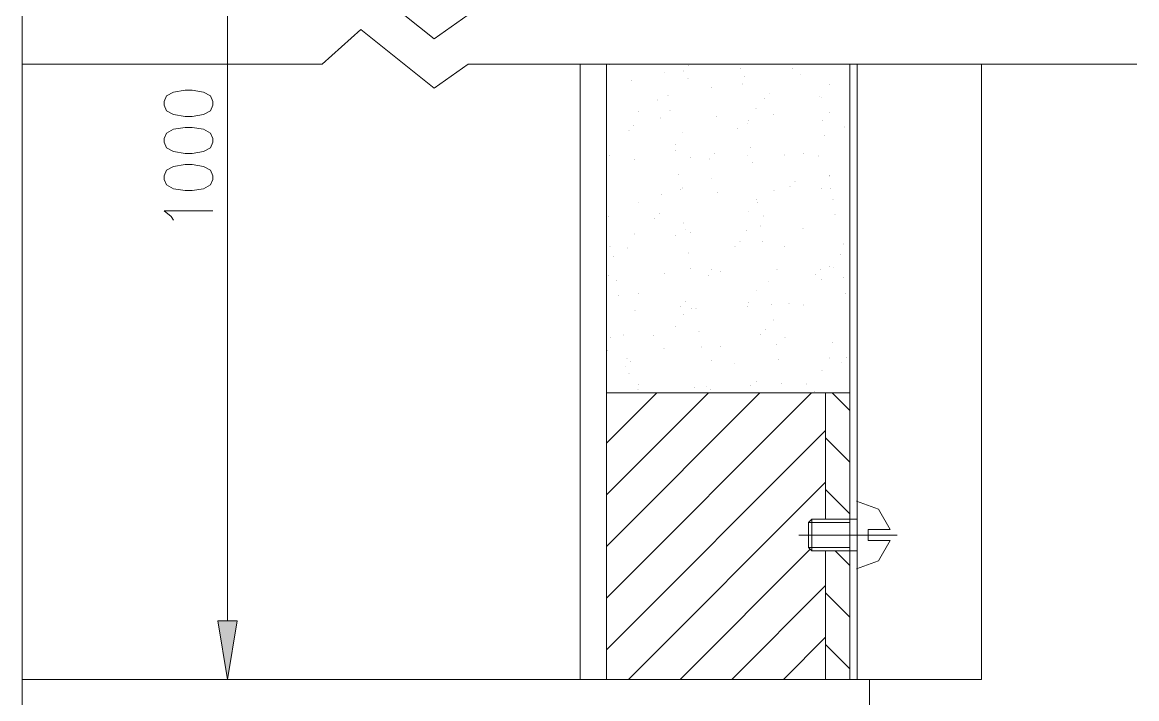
# Model space of a CAD drawing. Header units: millimetres. Extents: x 0 to 414, y 0 to 292.
# Drawn here: x 62.6 to 107.67, y 63.87 to 91.22 of the extents above; entities that cross this region are included whole.
import ezdxf

# ---------------------------------------------------------------- set-up
doc = ezdxf.new("R2010")
doc.units = ezdxf.units.MM

msp = doc.modelspace()

# ---------------------------------------------------------------- hatches: boundary and pattern name
h = msp.add_hatch(color=0)
h.dxf.hatch_style = 2
h.paths.add_polyline_path([(86.218889, 89.282058), (86.205836, 89.295111), (86.218889, 89.308164), (86.231942, 89.295111)])
h = msp.add_hatch(color=0)
h.dxf.hatch_style = 2
h.paths.add_polyline_path([(86.352944, 89.490197), (86.339892, 89.50325), (86.352944, 89.516303), (86.365997, 89.50325)])
h = msp.add_hatch(color=0)
h.dxf.hatch_style = 2
h.paths.add_polyline_path([(86.363528, 89.507836), (86.350475, 89.520889), (86.363528, 89.533942), (86.376581, 89.520889)])
h = msp.add_hatch(color=0)
h.dxf.hatch_style = 2
h.paths.add_polyline_path([(86.741, 89.507836), (86.727947, 89.520889), (86.741, 89.533942), (86.754053, 89.520889)])
h = msp.add_hatch(color=0)
h.dxf.hatch_style = 2
h.paths.add_polyline_path([(86.741, 89.507836), (86.727947, 89.520889), (86.741, 89.533942), (86.754053, 89.520889)])
h = msp.add_hatch(color=0)
h.dxf.hatch_style = 2
h.paths.add_polyline_path([(88.547222, 89.507836), (88.534169, 89.520889), (88.547222, 89.533942), (88.560275, 89.520889)])
h = msp.add_hatch(color=0)
h.dxf.hatch_style = 2
h.paths.add_polyline_path([(89.076389, 89.507836), (89.063336, 89.520889), (89.076389, 89.533942), (89.089442, 89.520889)])
h = msp.add_hatch(color=0)
h.dxf.hatch_style = 2
h.paths.add_polyline_path([(89.076389, 89.507836), (89.063336, 89.520889), (89.076389, 89.533942), (89.089442, 89.520889)])
h = msp.add_hatch(color=0)
h.dxf.hatch_style = 2
h.paths.add_polyline_path([(89.351556, 89.232669), (89.338503, 89.245722), (89.351556, 89.258775), (89.364608, 89.245722)])
h = msp.add_hatch(color=0)
h.dxf.hatch_style = 2
h.paths.add_polyline_path([(89.549111, 89.451392), (89.536058, 89.464444), (89.549111, 89.477497), (89.562164, 89.464444)])
h = msp.add_hatch(color=0)
h.dxf.hatch_style = 2
h.paths.add_polyline_path([(89.605556, 89.507836), (89.592503, 89.520889), (89.605556, 89.533942), (89.618608, 89.520889)])
h = msp.add_hatch(color=0)
h.dxf.hatch_style = 2
h.paths.add_polyline_path([(91.40825, 89.507836), (91.395197, 89.520889), (91.40825, 89.533942), (91.421303, 89.520889)])
h = msp.add_hatch(color=0)
h.dxf.hatch_style = 2
h.paths.add_polyline_path([(91.40825, 89.507836), (91.395197, 89.520889), (91.40825, 89.533942), (91.421303, 89.520889)])
h = msp.add_hatch(color=0)
h.dxf.hatch_style = 2
h.paths.add_polyline_path([(91.605806, 89.507836), (91.592753, 89.520889), (91.605806, 89.533942), (91.618858, 89.520889)])
h = msp.add_hatch(color=0)
h.dxf.hatch_style = 2
h.paths.add_polyline_path([(91.605806, 89.507836), (91.592753, 89.520889), (91.605806, 89.533942), (91.618858, 89.520889)])
h = msp.add_hatch(color=0)
h.dxf.hatch_style = 2
h.paths.add_polyline_path([(91.6305, 89.324392), (91.617447, 89.337444), (91.6305, 89.350497), (91.643553, 89.337444)])
h = msp.add_hatch(color=0)
h.dxf.hatch_style = 2
h.paths.add_polyline_path([(93.415556, 89.507836), (93.402503, 89.520889), (93.415556, 89.533942), (93.428608, 89.520889)])
h = msp.add_hatch(color=0)
h.dxf.hatch_style = 2
h.paths.add_polyline_path([(93.743639, 89.507836), (93.730586, 89.520889), (93.743639, 89.533942), (93.756692, 89.520889)])
h = msp.add_hatch(color=0)
h.dxf.hatch_style = 2
h.paths.add_polyline_path([(93.743639, 89.507836), (93.730586, 89.520889), (93.743639, 89.533942), (93.756692, 89.520889)])
h = msp.add_hatch(color=0)
h.dxf.hatch_style = 2
h.paths.add_polyline_path([(93.750694, 89.349086), (93.737642, 89.362139), (93.750694, 89.375192), (93.763747, 89.362139)])
h = msp.add_hatch(color=0)
h.dxf.hatch_style = 2
h.paths.add_polyline_path([(94.664389, 89.507836), (94.651336, 89.520889), (94.664389, 89.533942), (94.677442, 89.520889)])
h = msp.add_hatch(color=0)
h.dxf.hatch_style = 2
h.paths.add_polyline_path([(95.768583, 89.507836), (95.755531, 89.520889), (95.768583, 89.533942), (95.781636, 89.520889)])
h = msp.add_hatch(color=0)
h.dxf.hatch_style = 2
h.paths.add_polyline_path([(87.241944, 88.858725), (87.228892, 88.871778), (87.241944, 88.884831), (87.254997, 88.871778)])
h = msp.add_hatch(color=0)
h.dxf.hatch_style = 2
h.paths.add_polyline_path([(88.589556, 89.193864), (88.576503, 89.206917), (88.589556, 89.219969), (88.602608, 89.206917)])
h = msp.add_hatch(color=0)
h.dxf.hatch_style = 2
h.paths.add_polyline_path([(89.517361, 88.932808), (89.504308, 88.945861), (89.517361, 88.958914), (89.530414, 88.945861)])
h = msp.add_hatch(color=0)
h.dxf.hatch_style = 2
h.paths.add_polyline_path([(91.792778, 89.006892), (91.779725, 89.019944), (91.792778, 89.032997), (91.805831, 89.019944)])
h = msp.add_hatch(color=0)
h.dxf.hatch_style = 2
h.paths.add_polyline_path([(94.071722, 89.080975), (94.058669, 89.094028), (94.071722, 89.107081), (94.084775, 89.094028)])
h = msp.add_hatch(color=0)
h.dxf.hatch_style = 2
h.paths.add_polyline_path([(90.459278, 88.558864), (90.446225, 88.571917), (90.459278, 88.584969), (90.472331, 88.571917)])
h = msp.add_hatch(color=0)
h.dxf.hatch_style = 2
h.paths.add_polyline_path([(91.711639, 88.707031), (91.698586, 88.720083), (91.711639, 88.733136), (91.724692, 88.720083)])
h = msp.add_hatch(color=0)
h.dxf.hatch_style = 2
h.paths.add_polyline_path([(92.808778, 88.318975), (92.795725, 88.332028), (92.808778, 88.345081), (92.821831, 88.332028)])
h = msp.add_hatch(color=0)
h.dxf.hatch_style = 2
h.paths.add_polyline_path([(95.235889, 88.675281), (95.222836, 88.688333), (95.235889, 88.701386), (95.248942, 88.688333)])
h = msp.add_hatch(color=0)
h.dxf.hatch_style = 2
h.paths.add_polyline_path([(88.272056, 88.057919), (88.259003, 88.070972), (88.272056, 88.084025), (88.285108, 88.070972)])
h = msp.add_hatch(color=0)
h.dxf.hatch_style = 2
h.paths.add_polyline_path([(88.713028, 88.234308), (88.699975, 88.247361), (88.713028, 88.260414), (88.726081, 88.247361)])
h = msp.add_hatch(color=0)
h.dxf.hatch_style = 2
h.paths.add_polyline_path([(92.607694, 88.103781), (92.594642, 88.116833), (92.607694, 88.129886), (92.620747, 88.116833)])
h = msp.add_hatch(color=0)
h.dxf.hatch_style = 2
h.paths.add_polyline_path([(94.83725, 88.191975), (94.824197, 88.205028), (94.83725, 88.218081), (94.850303, 88.205028)])
h = msp.add_hatch(color=0)
h.dxf.hatch_style = 2
h.paths.add_polyline_path([(94.918389, 88.177864), (94.905336, 88.190917), (94.918389, 88.203969), (94.931442, 88.190917)])
h = msp.add_hatch(color=0)
h.dxf.hatch_style = 2
h.paths.add_polyline_path([(87.503, 87.606364), (87.489947, 87.619417), (87.503, 87.632469), (87.516053, 87.619417)])
h = msp.add_hatch(color=0)
h.dxf.hatch_style = 2
h.paths.add_polyline_path([(88.794167, 87.620475), (88.781114, 87.633528), (88.794167, 87.646581), (88.807219, 87.633528)])
h = msp.add_hatch(color=0)
h.dxf.hatch_style = 2
h.paths.add_polyline_path([(92.276083, 87.719253), (92.263031, 87.732306), (92.276083, 87.745358), (92.289136, 87.732306)])
h = msp.add_hatch(color=0)
h.dxf.hatch_style = 2
h.paths.add_polyline_path([(92.964, 87.482892), (92.950947, 87.495944), (92.964, 87.508997), (92.977053, 87.495944)])
h = msp.add_hatch(color=0)
h.dxf.hatch_style = 2
h.paths.add_polyline_path([(95.239417, 87.556975), (95.226364, 87.570028), (95.239417, 87.583081), (95.252469, 87.570028)])
h = msp.add_hatch(color=0)
h.dxf.hatch_style = 2
h.paths.add_polyline_path([(86.218889, 87.147753), (86.205836, 87.160806), (86.218889, 87.173858), (86.231942, 87.160806)])
h = msp.add_hatch(color=0)
h.dxf.hatch_style = 2
h.paths.add_polyline_path([(87.330139, 87.027808), (87.317086, 87.040861), (87.330139, 87.053914), (87.343192, 87.040861)])
h = msp.add_hatch(color=0)
h.dxf.hatch_style = 2
h.paths.add_polyline_path([(88.409639, 87.334725), (88.396586, 87.347778), (88.409639, 87.360831), (88.422692, 87.347778)])
h = msp.add_hatch(color=0)
h.dxf.hatch_style = 2
h.paths.add_polyline_path([(90.685056, 87.408808), (90.672003, 87.421861), (90.685056, 87.434914), (90.698108, 87.421861)])
h = msp.add_hatch(color=0)
h.dxf.hatch_style = 2
h.paths.add_polyline_path([(91.923306, 87.101892), (91.910253, 87.114944), (91.923306, 87.127997), (91.936358, 87.114944)])
h = msp.add_hatch(color=0)
h.dxf.hatch_style = 2
h.paths.add_polyline_path([(91.958583, 87.221836), (91.945531, 87.234889), (91.958583, 87.247942), (91.971636, 87.234889)])
h = msp.add_hatch(color=0)
h.dxf.hatch_style = 2
h.paths.add_polyline_path([(94.96425, 87.232419), (94.951197, 87.245472), (94.96425, 87.258525), (94.977303, 87.245472)])
h = msp.add_hatch(color=0)
h.dxf.hatch_style = 2
h.paths.add_polyline_path([(95.863833, 86.971364), (95.850781, 86.984417), (95.863833, 86.997469), (95.876886, 86.984417)])
h = msp.add_hatch(color=0)
h.dxf.hatch_style = 2
h.paths.add_polyline_path([(96.064917, 87.190086), (96.051864, 87.203139), (96.064917, 87.216192), (96.077969, 87.203139)])
h = msp.add_hatch(color=0)
h.dxf.hatch_style = 2
h.paths.add_polyline_path([(96.068444, 87.193614), (96.055392, 87.206667), (96.068444, 87.219719), (96.081497, 87.206667)])
h = msp.add_hatch(color=0)
h.dxf.hatch_style = 2
h.paths.add_polyline_path([(87.132583, 86.812614), (87.119531, 86.825667), (87.132583, 86.838719), (87.145636, 86.825667)])
h = msp.add_hatch(color=0)
h.dxf.hatch_style = 2
h.paths.add_polyline_path([(89.316278, 86.766753), (89.303225, 86.779806), (89.316278, 86.792858), (89.329331, 86.779806)])
h = msp.add_hatch(color=0)
h.dxf.hatch_style = 2
h.paths.add_polyline_path([(91.528194, 86.925503), (91.515142, 86.938556), (91.528194, 86.951608), (91.541247, 86.938556)])
h = msp.add_hatch(color=0)
h.dxf.hatch_style = 2
h.paths.add_polyline_path([(95.045389, 86.618586), (95.032336, 86.631639), (95.045389, 86.644692), (95.058442, 86.631639)])
h = msp.add_hatch(color=0)
h.dxf.hatch_style = 2
h.paths.add_polyline_path([(88.998778, 86.269336), (88.985725, 86.282389), (88.998778, 86.295442), (89.011831, 86.282389)])
h = msp.add_hatch(color=0)
h.dxf.hatch_style = 2
h.paths.add_polyline_path([(92.050306, 86.142336), (92.037253, 86.155389), (92.050306, 86.168442), (92.063358, 86.155389)])
h = msp.add_hatch(color=0)
h.dxf.hatch_style = 2
h.paths.add_polyline_path([(96.068444, 86.481003), (96.055392, 86.494056), (96.068444, 86.507108), (96.081497, 86.494056)])
h = msp.add_hatch(color=0)
h.dxf.hatch_style = 2
h.paths.add_polyline_path([(96.068444, 86.481003), (96.055392, 86.494056), (96.068444, 86.507108), (96.081497, 86.494056)])
h = msp.add_hatch(color=0)
h.dxf.hatch_style = 2
h.paths.add_polyline_path([(96.068444, 86.286975), (96.055392, 86.300028), (96.068444, 86.313081), (96.081497, 86.300028)])
h = msp.add_hatch(color=0)
h.dxf.hatch_style = 2
h.paths.add_polyline_path([(86.218889, 85.814253), (86.205836, 85.827306), (86.218889, 85.840358), (86.231942, 85.827306)])
h = msp.add_hatch(color=0)
h.dxf.hatch_style = 2
h.paths.add_polyline_path([(86.218889, 85.814253), (86.205836, 85.827306), (86.218889, 85.840358), (86.231942, 85.827306)])
h = msp.add_hatch(color=0)
h.dxf.hatch_style = 2
h.paths.add_polyline_path([(86.218889, 85.814253), (86.205836, 85.827306), (86.218889, 85.840358), (86.231942, 85.827306)])
h = msp.add_hatch(color=0)
h.dxf.hatch_style = 2
h.paths.add_polyline_path([(86.36, 85.810725), (86.346947, 85.823778), (86.36, 85.836831), (86.373053, 85.823778)])
h = msp.add_hatch(color=0)
h.dxf.hatch_style = 2
h.paths.add_polyline_path([(87.354833, 85.666086), (87.341781, 85.679139), (87.354833, 85.692192), (87.367886, 85.679139)])
h = msp.add_hatch(color=0)
h.dxf.hatch_style = 2
h.paths.add_polyline_path([(89.005833, 86.015336), (88.992781, 86.028389), (89.005833, 86.041442), (89.018886, 86.028389)])
h = msp.add_hatch(color=0)
h.dxf.hatch_style = 2
h.paths.add_polyline_path([(89.633778, 85.740169), (89.620725, 85.753222), (89.633778, 85.766275), (89.646831, 85.753222)])
h = msp.add_hatch(color=0)
h.dxf.hatch_style = 2
h.paths.add_polyline_path([(90.388722, 85.680197), (90.375669, 85.69325), (90.388722, 85.706303), (90.401775, 85.69325)])
h = msp.add_hatch(color=0)
h.dxf.hatch_style = 2
h.paths.add_polyline_path([(90.586278, 85.898919), (90.573225, 85.911972), (90.586278, 85.925025), (90.599331, 85.911972)])
h = msp.add_hatch(color=0)
h.dxf.hatch_style = 2
h.paths.add_polyline_path([(91.909194, 85.814253), (91.896142, 85.827306), (91.909194, 85.840358), (91.922247, 85.827306)])
h = msp.add_hatch(color=0)
h.dxf.hatch_style = 2
h.paths.add_polyline_path([(93.426139, 85.835419), (93.413086, 85.848472), (93.426139, 85.861525), (93.439192, 85.848472)])
h = msp.add_hatch(color=0)
h.dxf.hatch_style = 2
h.paths.add_polyline_path([(94.184611, 85.891864), (94.171558, 85.904917), (94.184611, 85.917969), (94.197664, 85.904917)])
h = msp.add_hatch(color=0)
h.dxf.hatch_style = 2
h.paths.add_polyline_path([(94.787861, 85.796614), (94.774808, 85.809667), (94.787861, 85.822719), (94.800914, 85.809667)])
h = msp.add_hatch(color=0)
h.dxf.hatch_style = 2
h.paths.add_polyline_path([(86.218889, 85.592003), (86.205836, 85.605056), (86.218889, 85.618108), (86.231942, 85.605056)])
h = msp.add_hatch(color=0)
h.dxf.hatch_style = 2
h.paths.add_polyline_path([(92.131444, 85.528503), (92.118392, 85.541556), (92.131444, 85.554608), (92.144497, 85.541556)])
h = msp.add_hatch(color=0)
h.dxf.hatch_style = 2
h.paths.add_polyline_path([(89.132833, 85.052253), (89.119781, 85.065306), (89.132833, 85.078358), (89.145886, 85.065306)])
h = msp.add_hatch(color=0)
h.dxf.hatch_style = 2
h.paths.add_polyline_path([(90.466333, 84.879392), (90.453281, 84.892444), (90.466333, 84.905497), (90.479386, 84.892444)])
h = msp.add_hatch(color=0)
h.dxf.hatch_style = 2
h.paths.add_polyline_path([(93.845944, 84.766503), (93.832892, 84.779556), (93.845944, 84.792608), (93.858997, 84.779556)])
h = msp.add_hatch(color=0)
h.dxf.hatch_style = 2
h.paths.add_polyline_path([(95.242944, 84.995808), (95.229892, 85.008861), (95.242944, 85.021914), (95.255997, 85.008861)])
h = msp.add_hatch(color=0)
h.dxf.hatch_style = 2
h.paths.add_polyline_path([(95.257056, 85.013447), (95.244003, 85.0265), (95.257056, 85.039553), (95.270108, 85.0265)])
h = msp.add_hatch(color=0)
h.dxf.hatch_style = 2
h.paths.add_polyline_path([(89.213972, 84.438419), (89.200919, 84.451472), (89.213972, 84.464525), (89.227025, 84.451472)])
h = msp.add_hatch(color=0)
h.dxf.hatch_style = 2
h.paths.add_polyline_path([(89.309222, 84.505447), (89.296169, 84.5185), (89.309222, 84.531553), (89.322275, 84.5185)])
h = msp.add_hatch(color=0)
h.dxf.hatch_style = 2
h.paths.add_polyline_path([(90.727389, 84.314947), (90.714336, 84.328), (90.727389, 84.341053), (90.740442, 84.328)])
h = msp.add_hatch(color=0)
h.dxf.hatch_style = 2
h.paths.add_polyline_path([(93.002806, 84.389031), (92.989753, 84.402083), (93.002806, 84.415136), (93.015858, 84.402083)])
h = msp.add_hatch(color=0)
h.dxf.hatch_style = 2
h.paths.add_polyline_path([(93.644861, 84.551308), (93.631808, 84.564361), (93.644861, 84.577414), (93.657914, 84.564361)])
h = msp.add_hatch(color=0)
h.dxf.hatch_style = 2
h.paths.add_polyline_path([(94.925444, 84.498392), (94.912392, 84.511444), (94.925444, 84.524497), (94.938497, 84.511444)])
h = msp.add_hatch(color=0)
h.dxf.hatch_style = 2
h.paths.add_polyline_path([(95.278222, 84.466642), (95.265169, 84.479694), (95.278222, 84.492747), (95.291275, 84.479694)])
h = msp.add_hatch(color=0)
h.dxf.hatch_style = 2
h.paths.add_polyline_path([(87.510056, 83.926892), (87.497003, 83.939944), (87.510056, 83.952997), (87.523108, 83.939944)])
h = msp.add_hatch(color=0)
h.dxf.hatch_style = 2
h.paths.add_polyline_path([(88.448444, 84.240864), (88.435392, 84.253917), (88.448444, 84.266969), (88.461497, 84.253917)])
h = msp.add_hatch(color=0)
h.dxf.hatch_style = 2
h.paths.add_polyline_path([(92.283139, 84.039781), (92.270086, 84.052833), (92.283139, 84.065886), (92.296192, 84.052833)])
h = msp.add_hatch(color=0)
h.dxf.hatch_style = 2
h.paths.add_polyline_path([(92.343111, 83.923364), (92.330058, 83.936417), (92.343111, 83.949469), (92.356164, 83.936417)])
h = msp.add_hatch(color=0)
h.dxf.hatch_style = 2
h.paths.add_polyline_path([(95.384056, 84.050364), (95.371003, 84.063417), (95.384056, 84.076469), (95.397108, 84.063417)])
h = msp.add_hatch(color=0)
h.dxf.hatch_style = 2
h.paths.add_polyline_path([(88.367306, 83.475336), (88.354253, 83.488389), (88.367306, 83.501442), (88.380358, 83.488389)])
h = msp.add_hatch(color=0)
h.dxf.hatch_style = 2
h.paths.add_polyline_path([(91.965639, 83.542364), (91.952586, 83.555417), (91.965639, 83.568469), (91.978692, 83.555417)])
h = msp.add_hatch(color=0)
h.dxf.hatch_style = 2
h.paths.add_polyline_path([(92.565361, 83.373031), (92.552308, 83.386083), (92.565361, 83.399136), (92.578414, 83.386083)])
h = msp.add_hatch(color=0)
h.dxf.hatch_style = 2
h.paths.add_polyline_path([(95.465194, 83.436531), (95.452142, 83.449583), (95.465194, 83.462636), (95.478247, 83.449583)])
h = msp.add_hatch(color=0)
h.dxf.hatch_style = 2
h.paths.add_polyline_path([(96.068444, 83.440058), (96.055392, 83.453111), (96.068444, 83.466164), (96.081497, 83.453111)])
h = msp.add_hatch(color=0)
h.dxf.hatch_style = 2
h.paths.add_polyline_path([(96.068444, 83.440058), (96.055392, 83.453111), (96.068444, 83.466164), (96.081497, 83.453111)])
h = msp.add_hatch(color=0)
h.dxf.hatch_style = 2
h.paths.add_polyline_path([(96.068444, 83.440058), (96.055392, 83.453111), (96.068444, 83.466164), (96.081497, 83.453111)])
h = msp.add_hatch(color=0)
h.dxf.hatch_style = 2
h.paths.add_polyline_path([(86.2965, 83.348336), (86.283447, 83.361389), (86.2965, 83.374442), (86.309553, 83.361389)])
h = msp.add_hatch(color=0)
h.dxf.hatch_style = 2
h.paths.add_polyline_path([(88.16975, 83.260142), (88.156697, 83.273194), (88.16975, 83.286247), (88.182803, 83.273194)])
h = msp.add_hatch(color=0)
h.dxf.hatch_style = 2
h.paths.add_polyline_path([(89.323333, 83.087281), (89.310281, 83.100333), (89.323333, 83.113386), (89.336386, 83.100333)])
h = msp.add_hatch(color=0)
h.dxf.hatch_style = 2
h.paths.add_polyline_path([(92.466583, 82.963808), (92.453531, 82.976861), (92.466583, 82.989914), (92.479636, 82.976861)])
h = msp.add_hatch(color=0)
h.dxf.hatch_style = 2
h.paths.add_polyline_path([(87.340722, 82.642781), (87.327669, 82.655833), (87.340722, 82.668886), (87.353775, 82.655833)])
h = msp.add_hatch(color=0)
h.dxf.hatch_style = 2
h.paths.add_polyline_path([(89.005833, 82.586336), (88.992781, 82.599389), (89.005833, 82.612442), (89.018886, 82.599389)])
h = msp.add_hatch(color=0)
h.dxf.hatch_style = 2
h.paths.add_polyline_path([(89.425639, 82.833281), (89.412586, 82.846333), (89.425639, 82.859386), (89.438692, 82.846333)])
h = msp.add_hatch(color=0)
h.dxf.hatch_style = 2
h.paths.add_polyline_path([(89.616139, 82.716864), (89.603086, 82.729917), (89.616139, 82.742969), (89.629192, 82.729917)])
h = msp.add_hatch(color=0)
h.dxf.hatch_style = 2
h.paths.add_polyline_path([(91.895083, 82.794475), (91.882031, 82.807528), (91.895083, 82.820581), (91.908136, 82.807528)])
h = msp.add_hatch(color=0)
h.dxf.hatch_style = 2
h.paths.add_polyline_path([(94.1705, 82.868558), (94.157447, 82.881611), (94.1705, 82.894664), (94.183553, 82.881611)])
h = msp.add_hatch(color=0)
h.dxf.hatch_style = 2
h.paths.add_polyline_path([(96.068444, 82.596919), (96.055392, 82.609972), (96.068444, 82.623025), (96.081497, 82.609972)])
h = msp.add_hatch(color=0)
h.dxf.hatch_style = 2
h.paths.add_polyline_path([(86.367056, 82.131253), (86.354003, 82.144306), (86.367056, 82.157358), (86.380108, 82.144306)])
h = msp.add_hatch(color=0)
h.dxf.hatch_style = 2
h.paths.add_polyline_path([(87.09025, 82.081864), (87.077197, 82.094917), (87.09025, 82.107969), (87.103303, 82.094917)])
h = msp.add_hatch(color=0)
h.dxf.hatch_style = 2
h.paths.add_polyline_path([(91.425889, 82.127725), (91.412836, 82.140778), (91.425889, 82.153831), (91.438942, 82.140778)])
h = msp.add_hatch(color=0)
h.dxf.hatch_style = 2
h.paths.add_polyline_path([(91.623444, 82.346447), (91.610392, 82.3595), (91.623444, 82.372553), (91.636497, 82.3595)])
h = msp.add_hatch(color=0)
h.dxf.hatch_style = 2
h.paths.add_polyline_path([(92.547722, 82.346447), (92.534669, 82.3595), (92.547722, 82.372553), (92.560775, 82.3595)])
h = msp.add_hatch(color=0)
h.dxf.hatch_style = 2
h.paths.add_polyline_path([(93.433194, 82.155947), (93.420142, 82.169), (93.433194, 82.182053), (93.446247, 82.169)])
h = msp.add_hatch(color=0)
h.dxf.hatch_style = 2
h.paths.add_polyline_path([(95.825028, 82.244142), (95.811975, 82.257194), (95.825028, 82.270247), (95.838081, 82.257194)])
h = msp.add_hatch(color=0)
h.dxf.hatch_style = 2
h.paths.add_polyline_path([(86.218889, 81.901947), (86.205836, 81.915), (86.218889, 81.928053), (86.231942, 81.915)])
h = msp.add_hatch(color=0)
h.dxf.hatch_style = 2
h.paths.add_polyline_path([(86.508167, 81.743197), (86.495114, 81.75625), (86.508167, 81.769303), (86.521219, 81.75625)])
h = msp.add_hatch(color=0)
h.dxf.hatch_style = 2
h.paths.add_polyline_path([(89.552639, 81.873725), (89.539586, 81.886778), (89.552639, 81.899831), (89.565692, 81.886778)])
h = msp.add_hatch(color=0)
h.dxf.hatch_style = 2
h.paths.add_polyline_path([(95.676861, 81.831392), (95.663808, 81.844444), (95.676861, 81.857497), (95.689914, 81.844444)])
h = msp.add_hatch(color=0)
h.dxf.hatch_style = 2
h.paths.add_polyline_path([(86.218889, 81.129364), (86.205836, 81.142417), (86.218889, 81.155469), (86.231942, 81.142417)])
h = msp.add_hatch(color=0)
h.dxf.hatch_style = 2
h.paths.add_polyline_path([(86.218889, 81.129364), (86.205836, 81.142417), (86.218889, 81.155469), (86.231942, 81.142417)])
h = msp.add_hatch(color=0)
h.dxf.hatch_style = 2
h.paths.add_polyline_path([(89.633778, 81.256364), (89.620725, 81.269417), (89.633778, 81.282469), (89.646831, 81.269417)])
h = msp.add_hatch(color=0)
h.dxf.hatch_style = 2
h.paths.add_polyline_path([(90.473389, 81.199919), (90.460336, 81.212972), (90.473389, 81.226025), (90.486442, 81.212972)])
h = msp.add_hatch(color=0)
h.dxf.hatch_style = 2
h.paths.add_polyline_path([(90.840278, 81.125836), (90.827225, 81.138889), (90.840278, 81.151942), (90.853331, 81.138889)])
h = msp.add_hatch(color=0)
h.dxf.hatch_style = 2
h.paths.add_polyline_path([(93.119222, 81.199919), (93.106169, 81.212972), (93.119222, 81.226025), (93.132275, 81.212972)])
h = msp.add_hatch(color=0)
h.dxf.hatch_style = 2
h.paths.add_polyline_path([(94.883111, 81.217558), (94.870058, 81.230611), (94.883111, 81.243664), (94.896164, 81.230611)])
h = msp.add_hatch(color=0)
h.dxf.hatch_style = 2
h.paths.add_polyline_path([(95.25, 81.316336), (95.236947, 81.329389), (95.25, 81.342442), (95.263053, 81.329389)])
h = msp.add_hatch(color=0)
h.dxf.hatch_style = 2
h.paths.add_polyline_path([(95.394639, 81.274003), (95.381586, 81.287056), (95.394639, 81.300108), (95.407692, 81.287056)])
h = msp.add_hatch(color=0)
h.dxf.hatch_style = 2
h.paths.add_polyline_path([(86.218889, 81.062336), (86.205836, 81.075389), (86.218889, 81.088442), (86.231942, 81.075389)])
h = msp.add_hatch(color=0)
h.dxf.hatch_style = 2
h.paths.add_polyline_path([(86.285917, 80.974142), (86.272864, 80.987194), (86.285917, 81.000247), (86.298969, 80.987194)])
h = msp.add_hatch(color=0)
h.dxf.hatch_style = 2
h.paths.add_polyline_path([(86.635167, 80.783642), (86.622114, 80.796694), (86.635167, 80.809747), (86.648219, 80.796694)])
h = msp.add_hatch(color=0)
h.dxf.hatch_style = 2
h.paths.add_polyline_path([(88.564861, 81.051753), (88.551808, 81.064806), (88.564861, 81.077858), (88.577914, 81.064806)])
h = msp.add_hatch(color=0)
h.dxf.hatch_style = 2
h.paths.add_polyline_path([(90.346389, 80.952975), (90.333336, 80.966028), (90.346389, 80.979081), (90.359442, 80.966028)])
h = msp.add_hatch(color=0)
h.dxf.hatch_style = 2
h.paths.add_polyline_path([(92.759389, 80.741308), (92.746336, 80.754361), (92.759389, 80.767414), (92.772442, 80.754361)])
h = msp.add_hatch(color=0)
h.dxf.hatch_style = 2
h.paths.add_polyline_path([(94.682028, 80.998836), (94.668975, 81.011889), (94.682028, 81.024942), (94.695081, 81.011889)])
h = msp.add_hatch(color=0)
h.dxf.hatch_style = 2
h.paths.add_polyline_path([(94.9325, 80.815392), (94.919447, 80.828444), (94.9325, 80.841497), (94.945553, 80.828444)])
h = msp.add_hatch(color=0)
h.dxf.hatch_style = 2
h.paths.add_polyline_path([(95.803861, 80.871836), (95.790808, 80.884889), (95.803861, 80.897942), (95.816914, 80.884889)])
h = msp.add_hatch(color=0)
h.dxf.hatch_style = 2
h.paths.add_polyline_path([(87.513583, 80.247419), (87.500531, 80.260472), (87.513583, 80.273525), (87.526636, 80.260472)])
h = msp.add_hatch(color=0)
h.dxf.hatch_style = 2
h.paths.add_polyline_path([(92.290194, 80.360308), (92.277142, 80.373361), (92.290194, 80.386414), (92.303247, 80.373361)])
h = msp.add_hatch(color=0)
h.dxf.hatch_style = 2
h.paths.add_polyline_path([(95.885, 80.254475), (95.871947, 80.267528), (95.885, 80.280581), (95.898053, 80.267528)])
h = msp.add_hatch(color=0)
h.dxf.hatch_style = 2
h.paths.add_polyline_path([(96.068444, 80.399114), (96.055392, 80.412167), (96.068444, 80.425219), (96.081497, 80.412167)])
h = msp.add_hatch(color=0)
h.dxf.hatch_style = 2
h.paths.add_polyline_path([(86.716306, 80.166281), (86.703253, 80.179333), (86.716306, 80.192386), (86.729358, 80.179333)])
h = msp.add_hatch(color=0)
h.dxf.hatch_style = 2
h.paths.add_polyline_path([(89.404472, 79.922864), (89.391419, 79.935917), (89.404472, 79.948969), (89.417525, 79.935917)])
h = msp.add_hatch(color=0)
h.dxf.hatch_style = 2
h.paths.add_polyline_path([(91.972694, 79.862892), (91.959642, 79.875944), (91.972694, 79.888997), (91.985747, 79.875944)])
h = msp.add_hatch(color=0)
h.dxf.hatch_style = 2
h.paths.add_polyline_path([(92.886389, 79.781753), (92.873336, 79.794806), (92.886389, 79.807858), (92.899442, 79.794806)])
h = msp.add_hatch(color=0)
h.dxf.hatch_style = 2
h.paths.add_polyline_path([(93.602528, 79.820558), (93.589475, 79.833611), (93.602528, 79.846664), (93.615581, 79.833611)])
h = msp.add_hatch(color=0)
h.dxf.hatch_style = 2
h.paths.add_polyline_path([(94.209306, 79.774697), (94.196253, 79.78775), (94.209306, 79.800803), (94.222358, 79.78775)])
h = msp.add_hatch(color=0)
h.dxf.hatch_style = 2
h.paths.add_polyline_path([(87.379528, 79.552447), (87.366475, 79.5655), (87.379528, 79.578553), (87.392581, 79.5655)])
h = msp.add_hatch(color=0)
h.dxf.hatch_style = 2
h.paths.add_polyline_path([(89.206917, 79.707669), (89.193864, 79.720722), (89.206917, 79.733775), (89.219969, 79.720722)])
h = msp.add_hatch(color=0)
h.dxf.hatch_style = 2
h.paths.add_polyline_path([(89.330389, 79.407808), (89.317336, 79.420861), (89.330389, 79.433914), (89.343442, 79.420861)])
h = msp.add_hatch(color=0)
h.dxf.hatch_style = 2
h.paths.add_polyline_path([(89.658472, 79.626531), (89.645419, 79.639583), (89.658472, 79.652636), (89.671525, 79.639583)])
h = msp.add_hatch(color=0)
h.dxf.hatch_style = 2
h.paths.add_polyline_path([(89.845444, 79.651225), (89.832392, 79.664278), (89.845444, 79.677331), (89.858497, 79.664278)])
h = msp.add_hatch(color=0)
h.dxf.hatch_style = 2
h.paths.add_polyline_path([(91.933889, 79.700614), (91.920836, 79.713667), (91.933889, 79.726719), (91.946942, 79.713667)])
h = msp.add_hatch(color=0)
h.dxf.hatch_style = 2
h.paths.add_polyline_path([(89.012889, 78.906864), (88.999836, 78.919917), (89.012889, 78.932969), (89.025942, 78.919917)])
h = msp.add_hatch(color=0)
h.dxf.hatch_style = 2
h.paths.add_polyline_path([(92.967528, 79.167919), (92.954475, 79.180972), (92.967528, 79.194025), (92.980581, 79.180972)])
h = msp.add_hatch(color=0)
h.dxf.hatch_style = 2
h.paths.add_polyline_path([(96.068444, 78.906864), (96.055392, 78.919917), (96.068444, 78.932969), (96.081497, 78.919917)])
h = msp.add_hatch(color=0)
h.dxf.hatch_style = 2
h.paths.add_polyline_path([(96.068444, 78.868058), (96.055392, 78.881111), (96.068444, 78.894164), (96.081497, 78.881111)])
h = msp.add_hatch(color=0)
h.dxf.hatch_style = 2
h.paths.add_polyline_path([(96.068444, 78.868058), (96.055392, 78.881111), (96.068444, 78.894164), (96.081497, 78.881111)])
h = msp.add_hatch(color=0)
h.dxf.hatch_style = 2
h.paths.add_polyline_path([(86.370583, 78.451781), (86.357531, 78.464833), (86.370583, 78.477886), (86.383636, 78.464833)])
h = msp.add_hatch(color=0)
h.dxf.hatch_style = 2
h.paths.add_polyline_path([(86.927972, 78.564669), (86.914919, 78.577722), (86.927972, 78.590775), (86.941025, 78.577722)])
h = msp.add_hatch(color=0)
h.dxf.hatch_style = 2
h.paths.add_polyline_path([(88.127417, 78.529392), (88.114364, 78.542444), (88.127417, 78.555497), (88.140469, 78.542444)])
h = msp.add_hatch(color=0)
h.dxf.hatch_style = 2
h.paths.add_polyline_path([(89.968917, 78.691669), (89.955864, 78.704722), (89.968917, 78.717775), (89.981969, 78.704722)])
h = msp.add_hatch(color=0)
h.dxf.hatch_style = 2
h.paths.add_polyline_path([(92.463056, 78.575253), (92.450003, 78.588306), (92.463056, 78.601358), (92.476108, 78.588306)])
h = msp.add_hatch(color=0)
h.dxf.hatch_style = 2
h.paths.add_polyline_path([(92.660611, 78.793975), (92.647558, 78.807028), (92.660611, 78.820081), (92.673664, 78.807028)])
h = msp.add_hatch(color=0)
h.dxf.hatch_style = 2
h.paths.add_polyline_path([(93.44025, 78.472947), (93.427197, 78.486), (93.44025, 78.499053), (93.453303, 78.486)])
h = msp.add_hatch(color=0)
h.dxf.hatch_style = 2
h.paths.add_polyline_path([(86.218889, 78.211892), (86.205836, 78.224944), (86.218889, 78.237997), (86.231942, 78.224944)])
h = msp.add_hatch(color=0)
h.dxf.hatch_style = 2
h.paths.add_polyline_path([(86.271806, 77.954364), (86.258753, 77.967417), (86.271806, 77.980469), (86.284858, 77.967417)])
h = msp.add_hatch(color=0)
h.dxf.hatch_style = 2
h.paths.add_polyline_path([(88.55075, 78.028447), (88.537697, 78.0415), (88.55075, 78.054553), (88.563803, 78.0415)])
h = msp.add_hatch(color=0)
h.dxf.hatch_style = 2
h.paths.add_polyline_path([(90.050056, 78.077836), (90.037003, 78.090889), (90.050056, 78.103942), (90.063108, 78.090889)])
h = msp.add_hatch(color=0)
h.dxf.hatch_style = 2
h.paths.add_polyline_path([(90.826167, 78.102531), (90.813114, 78.115583), (90.826167, 78.128636), (90.839219, 78.115583)])
h = msp.add_hatch(color=0)
h.dxf.hatch_style = 2
h.paths.add_polyline_path([(93.101583, 78.176614), (93.088531, 78.189667), (93.101583, 78.202719), (93.114636, 78.189667)])
h = msp.add_hatch(color=0)
h.dxf.hatch_style = 2
h.paths.add_polyline_path([(95.380528, 78.250697), (95.367475, 78.26375), (95.380528, 78.276803), (95.393581, 78.26375)])
h = msp.add_hatch(color=0)
h.dxf.hatch_style = 2
h.paths.add_polyline_path([(87.054972, 77.601586), (87.041919, 77.614639), (87.054972, 77.627692), (87.068025, 77.614639)])
h = msp.add_hatch(color=0)
h.dxf.hatch_style = 2
h.paths.add_polyline_path([(87.1855, 77.502808), (87.172447, 77.515861), (87.1855, 77.528914), (87.198553, 77.515861)])
h = msp.add_hatch(color=0)
h.dxf.hatch_style = 2
h.paths.add_polyline_path([(90.480444, 77.520447), (90.467392, 77.5335), (90.480444, 77.546553), (90.493497, 77.5335)])
h = msp.add_hatch(color=0)
h.dxf.hatch_style = 2
h.paths.add_polyline_path([(93.179194, 77.562781), (93.166142, 77.575833), (93.179194, 77.588886), (93.192247, 77.575833)])
h = msp.add_hatch(color=0)
h.dxf.hatch_style = 2
h.paths.add_polyline_path([(95.257056, 77.636864), (95.244003, 77.649917), (95.257056, 77.662969), (95.270108, 77.649917)])
h = msp.add_hatch(color=0)
h.dxf.hatch_style = 2
h.paths.add_polyline_path([(95.920278, 77.665086), (95.907225, 77.678139), (95.920278, 77.691192), (95.933331, 77.678139)])
h = msp.add_hatch(color=0)
h.dxf.hatch_style = 2
h.paths.add_polyline_path([(96.068444, 77.823836), (96.055392, 77.836889), (96.068444, 77.849942), (96.081497, 77.836889)])
h = msp.add_hatch(color=0)
h.dxf.hatch_style = 2
h.paths.add_polyline_path([(86.987944, 77.284086), (86.974892, 77.297139), (86.987944, 77.310192), (87.000997, 77.297139)])
h = msp.add_hatch(color=0)
h.dxf.hatch_style = 2
h.paths.add_polyline_path([(91.383556, 77.400503), (91.370503, 77.413556), (91.383556, 77.426608), (91.396608, 77.413556)])
h = msp.add_hatch(color=0)
h.dxf.hatch_style = 2
h.paths.add_polyline_path([(94.939556, 77.135919), (94.926503, 77.148972), (94.939556, 77.162025), (94.952608, 77.148972)])
h = msp.add_hatch(color=0)
h.dxf.hatch_style = 2
h.paths.add_polyline_path([(95.719194, 77.446364), (95.706142, 77.459417), (95.719194, 77.472469), (95.732247, 77.459417)])
h = msp.add_hatch(color=0)
h.dxf.hatch_style = 2
h.paths.add_polyline_path([(96.068444, 77.354642), (96.055392, 77.367694), (96.068444, 77.380747), (96.081497, 77.367694)])
h = msp.add_hatch(color=0)
h.dxf.hatch_style = 2
h.paths.add_polyline_path([(96.068444, 77.354642), (96.055392, 77.367694), (96.068444, 77.380747), (96.081497, 77.367694)])
h = msp.add_hatch(color=0)
h.dxf.hatch_style = 2
h.paths.add_polyline_path([(87.136111, 76.987753), (87.123058, 77.000806), (87.136111, 77.013858), (87.149164, 77.000806)])
h = msp.add_hatch(color=0)
h.dxf.hatch_style = 2
h.paths.add_polyline_path([(92.29725, 76.680836), (92.284197, 76.693889), (92.29725, 76.706942), (92.310303, 76.693889)])
h = msp.add_hatch(color=0)
h.dxf.hatch_style = 2
h.paths.add_polyline_path([(93.306194, 76.599697), (93.293142, 76.61275), (93.306194, 76.625803), (93.319247, 76.61275)])
h = msp.add_hatch(color=0)
h.dxf.hatch_style = 2
h.paths.add_polyline_path([(86.218889, 76.448003), (86.205836, 76.461056), (86.218889, 76.474108), (86.231942, 76.461056)])
h = msp.add_hatch(color=0)
h.dxf.hatch_style = 2
h.paths.add_polyline_path([(86.218889, 76.448003), (86.205836, 76.461056), (86.218889, 76.474108), (86.231942, 76.461056)])
h = msp.add_hatch(color=0)
h.dxf.hatch_style = 2
h.paths.add_polyline_path([(86.218889, 76.448003), (86.205836, 76.461056), (86.218889, 76.474108), (86.231942, 76.461056)])
h = msp.add_hatch(color=0)
h.dxf.hatch_style = 2
h.paths.add_polyline_path([(87.234889, 76.222225), (87.221836, 76.235278), (87.234889, 76.248331), (87.247942, 76.235278)])
h = msp.add_hatch(color=0)
h.dxf.hatch_style = 2
h.paths.add_polyline_path([(87.234889, 76.222225), (87.221836, 76.235278), (87.234889, 76.248331), (87.247942, 76.235278)])
h = msp.add_hatch(color=0)
h.dxf.hatch_style = 2
h.paths.add_polyline_path([(87.301917, 76.222225), (87.288864, 76.235278), (87.301917, 76.248331), (87.314969, 76.235278)])
h = msp.add_hatch(color=0)
h.dxf.hatch_style = 2
h.paths.add_polyline_path([(87.301917, 76.222225), (87.288864, 76.235278), (87.301917, 76.248331), (87.314969, 76.235278)])
h = msp.add_hatch(color=0)
h.dxf.hatch_style = 2
h.paths.add_polyline_path([(87.495944, 76.359808), (87.482892, 76.372861), (87.495944, 76.385914), (87.508997, 76.372861)])
h = msp.add_hatch(color=0)
h.dxf.hatch_style = 2
h.paths.add_polyline_path([(87.520639, 76.564419), (87.507586, 76.577472), (87.520639, 76.590525), (87.533692, 76.577472)])
h = msp.add_hatch(color=0)
h.dxf.hatch_style = 2
h.paths.add_polyline_path([(87.601778, 76.222225), (87.588725, 76.235278), (87.601778, 76.248331), (87.614831, 76.235278)])
h = msp.add_hatch(color=0)
h.dxf.hatch_style = 2
h.paths.add_polyline_path([(89.654944, 76.222225), (89.641892, 76.235278), (89.654944, 76.248331), (89.667997, 76.235278)])
h = msp.add_hatch(color=0)
h.dxf.hatch_style = 2
h.paths.add_polyline_path([(89.654944, 76.222225), (89.641892, 76.235278), (89.654944, 76.248331), (89.667997, 76.235278)])
h = msp.add_hatch(color=0)
h.dxf.hatch_style = 2
h.paths.add_polyline_path([(89.771361, 76.433892), (89.758308, 76.446944), (89.771361, 76.459997), (89.784414, 76.446944)])
h = msp.add_hatch(color=0)
h.dxf.hatch_style = 2
h.paths.add_polyline_path([(89.933639, 76.222225), (89.920586, 76.235278), (89.933639, 76.248331), (89.946692, 76.235278)])
h = msp.add_hatch(color=0)
h.dxf.hatch_style = 2
h.paths.add_polyline_path([(90.261722, 76.472697), (90.248669, 76.48575), (90.261722, 76.498803), (90.274775, 76.48575)])
h = msp.add_hatch(color=0)
h.dxf.hatch_style = 2
h.paths.add_polyline_path([(90.297, 76.222225), (90.283947, 76.235278), (90.297, 76.248331), (90.310053, 76.235278)])
h = msp.add_hatch(color=0)
h.dxf.hatch_style = 2
h.paths.add_polyline_path([(90.307583, 76.222225), (90.294531, 76.235278), (90.307583, 76.248331), (90.320636, 76.235278)])
h = msp.add_hatch(color=0)
h.dxf.hatch_style = 2
h.paths.add_polyline_path([(90.441639, 76.370392), (90.428586, 76.383444), (90.441639, 76.396497), (90.454692, 76.383444)])
h = msp.add_hatch(color=0)
h.dxf.hatch_style = 2
h.paths.add_polyline_path([(92.004444, 76.222225), (91.991392, 76.235278), (92.004444, 76.248331), (92.017497, 76.235278)])
h = msp.add_hatch(color=0)
h.dxf.hatch_style = 2
h.paths.add_polyline_path([(92.050306, 76.507975), (92.037253, 76.521028), (92.050306, 76.534081), (92.063358, 76.521028)])
h = msp.add_hatch(color=0)
h.dxf.hatch_style = 2
h.paths.add_polyline_path([(92.269028, 76.222225), (92.255975, 76.235278), (92.269028, 76.248331), (92.282081, 76.235278)])
h = msp.add_hatch(color=0)
h.dxf.hatch_style = 2
h.paths.add_polyline_path([(93.355583, 76.222225), (93.342531, 76.235278), (93.355583, 76.248331), (93.368636, 76.235278)])
h = msp.add_hatch(color=0)
h.dxf.hatch_style = 2
h.paths.add_polyline_path([(93.355583, 76.222225), (93.342531, 76.235278), (93.355583, 76.248331), (93.368636, 76.235278)])
h = msp.add_hatch(color=0)
h.dxf.hatch_style = 2
h.paths.add_polyline_path([(93.355583, 76.222225), (93.342531, 76.235278), (93.355583, 76.248331), (93.368636, 76.235278)])
h = msp.add_hatch(color=0)
h.dxf.hatch_style = 2
h.paths.add_polyline_path([(94.325722, 76.582058), (94.312669, 76.595111), (94.325722, 76.608164), (94.338775, 76.595111)])
h = msp.add_hatch(color=0)
h.dxf.hatch_style = 2
h.paths.add_polyline_path([(94.357472, 76.222225), (94.344419, 76.235278), (94.357472, 76.248331), (94.370525, 76.235278)])
h = msp.add_hatch(color=0)
h.dxf.hatch_style = 2
h.paths.add_polyline_path([(94.357472, 76.222225), (94.344419, 76.235278), (94.357472, 76.248331), (94.370525, 76.235278)])
h = msp.add_hatch(color=0)
h.dxf.hatch_style = 2
h.paths.add_polyline_path([(94.357472, 76.222225), (94.344419, 76.235278), (94.357472, 76.248331), (94.370525, 76.235278)])
h = msp.add_hatch(color=0)
h.dxf.hatch_style = 2
h.paths.add_polyline_path([(94.597361, 76.222225), (94.584308, 76.235278), (94.597361, 76.248331), (94.610414, 76.235278)])
h = msp.add_hatch(color=0)
h.dxf.hatch_style = 2
h.paths.add_polyline_path([(94.597361, 76.222225), (94.584308, 76.235278), (94.597361, 76.248331), (94.610414, 76.235278)])
h = msp.add_hatch(color=0)
h.dxf.hatch_style = 2
h.paths.add_polyline_path([(94.600889, 76.222225), (94.587836, 76.235278), (94.600889, 76.248331), (94.613942, 76.235278)])
h = msp.add_hatch(color=0)
h.dxf.hatch_style = 2
h.paths.add_polyline_path([(94.639694, 76.268086), (94.626642, 76.281139), (94.639694, 76.294192), (94.652747, 76.281139)])
h = msp.add_hatch(color=0)
h.dxf.hatch_style = 2
h.paths.add_polyline_path([(70.502639, 67.017194), (70.89775, 64.653583), (71.289333, 67.017194)])

# ---------------------------------------------------------------- linework, layer by layer
at = {"color": 0, "lineweight": 0}
for points in [[(62.596889, 260.706306), (62.596889, 39.613417)], [(70.89775, 104.665639), (70.89775, 67.017194)], [(76.288194, 92.925194), (79.248, 90.554528)], [(79.248, 90.554528), (80.634417, 91.524667)], [(74.718333, 89.520889), (76.288194, 90.921417)], [(76.288194, 90.921417), (79.248, 88.55075)], [(62.596889, 89.520889), (74.718333, 89.520889)], [(79.248, 88.55075), (80.634417, 89.520889)], [(80.634417, 89.520889), (107.667778, 89.520889)], [(85.160556, 89.520889), (85.160556, 64.653583)], [(86.218889, 64.653583), (86.218889, 89.520889)], [(96.068444, 89.520889), (96.068444, 64.653583)], [(96.357722, 89.520889), (96.357722, 64.653583)], [(101.384806, 89.520889), (101.384806, 64.653583)], [(68.710528, 83.213222), (68.618806, 83.364917), (68.336583, 83.590694), (70.305083, 83.590694)], [(86.218889, 76.235278), (86.218889, 64.653583)], [(86.218889, 74.203278), (88.254417, 76.235278)], [(86.218889, 72.114833), (90.342861, 76.235278)], [(86.218889, 70.022861), (92.431306, 76.235278)], [(86.218889, 67.934417), (94.51975, 76.235278)], [(95.080667, 76.235278), (86.218889, 76.235278)], [(95.080667, 71.127056), (95.080667, 76.235278)], [(95.080667, 76.235278), (96.068444, 76.235278)], [(96.068444, 75.519139), (95.352306, 76.235278)], [(86.218889, 65.845972), (95.080667, 74.70775)], [(96.068444, 73.430694), (95.080667, 74.414944)], [(87.114944, 64.653583), (95.080667, 72.619306)], [(96.068444, 71.34225), (95.080667, 72.3265)], [(97.691222, 70.710778), (97.229083, 71.53275), (96.340083, 71.857306)], [(94.526806, 71.127056), (94.39275, 70.989472)], [(94.39275, 70.989472), (96.068444, 70.989472)], [(94.39275, 70.989472), (94.39275, 70.488528)], [(96.340083, 71.127056), (94.526806, 71.127056)], [(94.526806, 71.127056), (94.526806, 70.488528)], [(94.001167, 70.488528), (97.973444, 70.488528)], [(94.39275, 69.987583), (94.39275, 70.488528)], [(94.526806, 69.85), (94.526806, 70.488528)], [(96.80575, 70.710778), (96.80575, 70.488528)], [(97.691222, 70.710778), (96.80575, 70.710778)], [(96.80575, 70.266278), (96.80575, 70.488528)], [(89.203389, 64.653583), (94.463306, 69.9135)], [(94.39275, 69.987583), (96.068444, 69.987583)], [(94.526806, 69.85), (94.39275, 69.987583)], [(96.340083, 69.11975), (97.229083, 69.444306), (97.691222, 70.266278)], [(97.691222, 70.266278), (96.80575, 70.266278)], [(96.340083, 69.85), (94.526806, 69.85)], [(95.080667, 64.653583), (95.080667, 69.85)], [(96.068444, 69.253806), (95.47225, 69.85)], [(91.291833, 64.653583), (95.080667, 68.442417)], [(96.068444, 67.165361), (95.080667, 68.149611)], [(93.383806, 64.653583), (95.080667, 66.353972)], [(96.068444, 65.076917), (95.080667, 66.061167)], [(62.596889, 64.653583), (96.855139, 64.653583)], [(84.215111, 64.653583), (69.9135, 64.653583)], [(96.068444, 64.653583), (86.218889, 64.653583)], [(96.357722, 64.653583), (101.384806, 64.653583)], [(96.855139, 64.653583), (96.855139, 63.076667)]]:
    msp.add_lwpolyline(points, dxfattribs=at)
for points in [[(68.336583, 87.866361), (68.428306, 87.640583), (68.710528, 87.492417), (69.179722, 87.414806), (69.461944, 87.414806), (69.931139, 87.492417), (70.213361, 87.640583), (70.305083, 87.866361), (70.305083, 88.018056), (70.213361, 88.240306), (69.931139, 88.392), (69.461944, 88.466083), (69.179722, 88.466083), (68.710528, 88.392), (68.428306, 88.240306), (68.336583, 88.018056)], [(68.336583, 86.367056), (68.428306, 86.141278), (68.710528, 85.989583), (69.179722, 85.9155), (69.461944, 85.9155), (69.931139, 85.989583), (70.213361, 86.141278), (70.305083, 86.367056), (70.305083, 86.515222), (70.213361, 86.741), (69.931139, 86.892694), (69.461944, 86.966778), (69.179722, 86.966778), (68.710528, 86.892694), (68.428306, 86.741), (68.336583, 86.515222)], [(68.336583, 84.864222), (68.428306, 84.641972), (68.710528, 84.490278), (69.179722, 84.416194), (69.461944, 84.416194), (69.931139, 84.490278), (70.213361, 84.641972), (70.305083, 84.864222), (70.305083, 85.015917), (70.213361, 85.241694), (69.931139, 85.389861), (69.461944, 85.463944), (69.179722, 85.463944), (68.710528, 85.389861), (68.428306, 85.241694), (68.336583, 85.015917)], [(70.502639, 67.017194), (70.89775, 64.653583), (71.289333, 67.017194)]]:
    msp.add_lwpolyline(points, close=True, dxfattribs=at)

doc.saveas('drawing.dxf')
